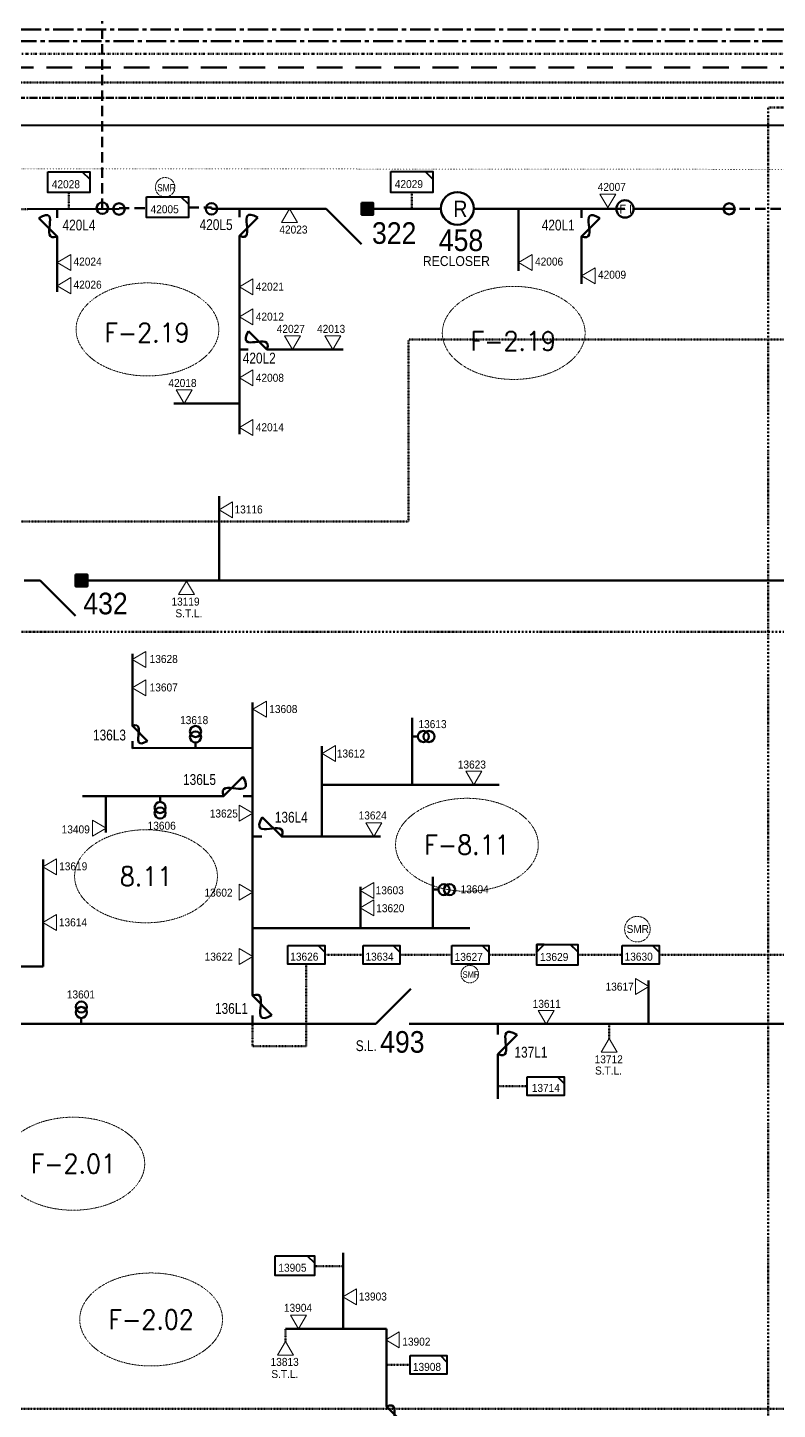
# Model space of a CAD drawing. Header units: metres. Extents: x 65984 to 144644, y -19036 to 23726.
# Drawn here: x 116632 to 116979, y 21754 to 22392 of the extents above; entities that cross this region are included whole.
import ezdxf
from ezdxf.enums import TextEntityAlignment as Align

# ---------------------------------------------------------------- set-up
doc = ezdxf.new("R2010")
doc.units = ezdxf.units.M
doc.header["$MEASUREMENT"] = 0
for name, pattern in [('( Center )', [2, 1.25, -0.25, 0.25, -0.25]), ('DGN Style 1', [0.6, 0, -0.6]), ('DGN Style 2', [0.023128, 0, -0.023128]), ('DGN Style 3', [0.013877, 0, -0.013877]), ('DGN Style 4', [1.6, 0.8, -0.4, 0, -0.4]), ('DGN Style 6', [1.9, 0.7, -0.4, 0, -0.4, 0, -0.4]), ('HIDDEN2', [2381.25, 1587.5, -793.75])]:
    doc.linetypes.add(name, pattern=pattern)
doc.layers.get('0').update_dxf_attribs({"color": 95, "lineweight": 40})
for name, color, linetype, lineweight in [('ABS', 7, 'Continuous', 40), ('ABS NUMBER', 112, 'Continuous', 30), ('d_fco', 5, 'Continuous', 40), ('d_fco text', 95, 'Continuous', 40), ('d_grid line', 7, 'DGN Style 1', 0), ('d_oh branch', 94, 'Continuous', 40), ('d_switch', 95, 'Continuous', 40), ('d_tf', 1, 'Continuous', 40), ('d_tf no', 6, 'Continuous', 40), ('d_tf_200', 1, 'Continuous', 40), ('d_ug cable', 95, 'Continuous', 40), ('d_ug main line', 95, 'Continuous', 40), ('d_ug tf', 1, 'Continuous', 40), ('d_unit sub', 7, 'Continuous', 40), ('EARTH FAULT INDICATOR', 95, 'Continuous', 40), ('FDR  1  16', 234, 'Continuous', 40), ('FDR  2  17', 98, 'Continuous', 40), ('fedr no', 95, 'Continuous', 40), ('O H MAIN FEEDER', 4, 'Continuous', 100), ('REGULATOR', 5, 'Continuous', 40)]:
    doc.layers.add(name, color=color, linetype=linetype, lineweight=lineweight)
doc.styles.add('Style-Andalus', font='andlso.ttf')
doc.styles.add('Style-Arial', font='arial.ttf')
doc.styles.add('Style-ENGINEERING', font='ENGINEERING.shx')
doc.styles.add('Style-msdefault', font='msdefault.shx')
doc.styles.add('Style-STANDARD', font='STANDARD.shx')

# ---------------------------------------------------------------- blocks, each defined once
blk = doc.blocks.new('TF_8')
at = {"color": 0, "linetype": 'ByBlock', "lineweight": -2}
blk.add_line((6.3, 4.95), (9.9, 1.35), dxfattribs=at)
blk.add_3dface([(-10.1, 4.95), (9.9, 4.95), (9.9, -5.05), (-10.1, -5.05)], dxfattribs=at)
blk = doc.blocks.new('FUSE01')
at = {"color": 0, "linetype": 'ByBlock', "lineweight": -2}
blk.add_line((0, -17.15), (0, -22.55), dxfattribs=at)
at = {"color": 0, "linetype": 'ByBlock', "lineweight": -2, "flags": 128}
blk.add_lwpolyline([(0, 0.05), (0, -5.75), (-11.2, -16.95)], dxfattribs=at)
at = {"color": 0, "linetype": 'ByBlock', "lineweight": -2}
blk.add_open_spline([(-11.2, -16.95), (3.4, -25.35), (-11.6, -1.35), (0, -5.75)], degree=3, dxfattribs=at)
blk = doc.blocks.new('TFU_60')
at = {"layer": 'd_tf_200', "color": 251, "linetype": 'Continuous', "lineweight": 53}
blk.add_line((0, 10), (0, 0), dxfattribs=at)
at = {"layer": 'd_tf_200', "color": 251, "linetype": 'Continuous', "lineweight": 53, "extrusion": (0, 0, -1)}
for centre in [(0, 30), (0, 20)]:
    blk.add_circle(centre, 10, dxfattribs=at)
blk = doc.blocks.new('TFU_61')
at = {"layer": 'FDR  2  17', "color": 251, "linetype": 'Continuous', "lineweight": 0}
blk.add_line((0, 10), (0, 0), dxfattribs=at)
for centre in [(0, 30), (0, 20)]:
    blk.add_circle(centre, 10, dxfattribs=at)
blk = doc.blocks.new('*U800')
at = {"layer": 'ABS', "color": 7, "linetype": 'Continuous', "lineweight": 211, "ltscale": 0.241656}
for p, q in [((-7.74, -8.13), (8.55, 8.16)), ((-7.74, -8.13), (-15.15, -8.13)), ((15.11, -8.13), (7.7, -8.13))]:
    blk.add_line(p, q, dxfattribs=at)
blk = doc.blocks.new('ABS2_1_1')
at = {"color": 0, "linetype": 'ByBlock', "lineweight": -2, "ltscale": 500}
for q in [(-29900, 43500), (0, 0)]:
    blk.add_line((0, 13600), q, dxfattribs=at)
at = {"color": 0, "linetype": 'ByBlock', "lineweight": -2, "ltscale": 500, "flags": 128}
for points in [[(5000, 43600), (-5000, 43600), (-5000, 53600), (5000, 53600)], [(3791, 49653), (3791, 49653), (3791, 49653)]]:
    blk.add_lwpolyline(points, close=True, dxfattribs=at)
at = {"color": 0, "linetype": 'ByBlock', "lineweight": -2, "ltscale": 500}
for points in [[(5000, 43600), (-5000, 43600), (5000, 53600), (-5000, 53600)], [(3791, 49653), (3791, 49653), (3791, 49653)]]:
    blk.add_solid(points, dxfattribs=at)
blk = doc.blocks.new('*U809')
at = {"layer": 'REGULATOR', "color": 7, "linetype": 'Continuous', "lineweight": 211}
blk.add_circle((-0.01, 0.1), 7.56, dxfattribs=at)
at = {"layer": 'ABS NUMBER', "color": 7, "lineweight": 211, "style": 'Style-ENGINEERING', "width": 0.9}
blk.add_text('R', height=7.56, dxfattribs=at).set_placement((-1.91, 3.67), align=Align.TOP_LEFT)
blk = doc.blocks.new('*U906')
at = {"layer": 'EARTH FAULT INDICATOR', "color": 2, "linetype": 'Continuous', "lineweight": 100}
blk.add_circle((0.02, 0.13), 4, dxfattribs=at)
at = {"layer": 'EARTH FAULT INDICATOR', "color": 2, "lineweight": 140, "style": 'Style-Andalus', "width": 0.9}
blk.add_text('F I', height=4.234, dxfattribs=at).set_placement((-2.61, 2.11), align=Align.TOP_LEFT)
blk = doc.blocks.new('TRA1_262')
at = {"layer": 'd_tf', "color": 5, "linetype": 'Continuous', "lineweight": 0, "ltscale": 0.000308355, "extrusion": (0, 0, -1), "flags": 128}
blk.add_lwpolyline([(-10, -17), (0, 0), (10, -17)], close=True, dxfattribs=at)
blk = doc.blocks.new('TRA1_261')
at = {"layer": 'd_tf', "color": 5, "linetype": 'Continuous', "lineweight": 0, "ltscale": 0.000308355, "xscale": 1.000046566207833, "yscale": 1.000046566207833, "zscale": 1.000046566207833, "rotation": 180}
blk.add_blockref('TRA1_262', (0, 0), dxfattribs=at)
blk = doc.blocks.new('*U1874')
at = {"layer": 'd_unit sub', "color": 251, "linetype": 'Continuous', "lineweight": 40, "flags": 128}
blk.add_lwpolyline([(20, 10), (20, 2.8), (12.8, 10)], close=True, dxfattribs=at)
at = {"layer": 'd_unit sub', "color": 251, "linetype": 'Continuous', "lineweight": 40, "xscale": 2, "yscale": 2, "rotation": 359.9999999999999}
blk.add_blockref('TF_8', (0.2, 0.1), dxfattribs=at)
blk = doc.blocks.new('*U1875')
at = {"layer": 'd_unit sub', "color": 2, "linetype": 'Continuous', "lineweight": 40, "flags": 128}
blk.add_lwpolyline([(20, 10), (20, 2.8), (12.8, 10)], close=True, dxfattribs=at)
at = {"layer": 'd_unit sub', "color": 2, "linetype": 'Continuous', "lineweight": 40, "xscale": 2, "yscale": 2, "rotation": 359.9999999999999}
blk.add_blockref('TF_8', (0.2, 0.1), dxfattribs=at)
blk = doc.blocks.new('TRA1_368')
at = {"layer": 'd_tf', "color": 1, "linetype": 'Continuous', "lineweight": 0, "ltscale": 0.000215867, "flags": 128}
blk.add_lwpolyline([(10, -17), (0, 0), (-10, -17)], close=True, dxfattribs=at)
blk = doc.blocks.new('TRA1_367')
at = {"layer": 'd_tf', "color": 1, "linetype": 'Continuous', "lineweight": 0, "ltscale": 0.000215867, "xscale": 1.000046566207833, "yscale": 1.000046566207833, "zscale": 1.000046566207833, "rotation": 180}
blk.add_blockref('TRA1_368', (0, 0), dxfattribs=at)
blk = doc.blocks.new('TRA1_376')
at = {"layer": 'd_tf', "color": 251, "linetype": 'Continuous', "lineweight": 0, "ltscale": 0.000215867, "flags": 128}
blk.add_lwpolyline([(10.1, -17), (0.1, 0), (-9.9, -17)], close=True, dxfattribs=at)
blk = doc.blocks.new('TRA1_375')
at = {"layer": 'd_tf', "color": 251, "linetype": 'Continuous', "lineweight": 0, "ltscale": 0.000215867, "xscale": 1.000046566207833, "yscale": 1.000046566207833, "zscale": 1.000046566207833, "rotation": 180}
blk.add_blockref('TRA1_376', (0, 0), dxfattribs=at)
blk = doc.blocks.new('TRA1_378')
at = {"layer": 'd_tf', "color": 251, "linetype": 'Continuous', "lineweight": 0, "ltscale": 0.000215867, "extrusion": (0, 0, -1), "flags": 128}
blk.add_lwpolyline([(-10.1, -17), (-0.1, 0), (9.9, -17)], close=True, dxfattribs=at)
blk = doc.blocks.new('TRA1_377')
at = {"layer": 'd_tf', "color": 251, "linetype": 'Continuous', "lineweight": 0, "ltscale": 0.000215867, "xscale": 1.000046566207833, "yscale": 1.000046566207833, "zscale": 1.000046566207833, "rotation": 180}
blk.add_blockref('TRA1_378', (0, 0), dxfattribs=at)
blk = doc.blocks.new('TRA1_423')
at = {"layer": 'd_tf', "color": 80, "linetype": 'Continuous', "lineweight": 0, "ltscale": 0.000215867, "flags": 128}
blk.add_lwpolyline([(10.1, -17), (0.1, 0), (-9.9, -17)], close=True, dxfattribs=at)
blk = doc.blocks.new('TRA1_422')
at = {"layer": 'd_tf', "color": 80, "linetype": 'Continuous', "lineweight": 0, "ltscale": 0.000215867, "xscale": 1.000046566207833, "yscale": 1.000046566207833, "zscale": 1.000046566207833, "rotation": 180}
blk.add_blockref('TRA1_423', (0, 0), dxfattribs=at)
blk = doc.blocks.new('TRA1_9')
at = {"layer": 'd_tf', "color": 80, "linetype": 'Continuous', "lineweight": 0, "ltscale": 0.000215867, "flags": 128}
blk.add_lwpolyline([(10.1, -17), (0.1, 0), (-9.9, -17)], close=True, dxfattribs=at)
blk = doc.blocks.new('TRA1_8')
at = {"layer": 'd_tf', "color": 80, "linetype": 'Continuous', "lineweight": 0, "ltscale": 0.000215867, "xscale": 1.000046566207833, "yscale": 1.000046566207833, "zscale": 1.000046566207833, "rotation": 180}
blk.add_blockref('TRA1_9', (0, 0), dxfattribs=at)
blk = doc.blocks.new('*U2208')
at = {"layer": 'd_unit sub', "color": 5, "linetype": 'Continuous', "lineweight": 40, "flags": 128}
blk.add_lwpolyline([(20, 10), (20, 2.8), (12.8, 10)], close=True, dxfattribs=at)
at = {"layer": 'd_unit sub', "color": 5, "linetype": 'Continuous', "lineweight": 40, "xscale": 2, "yscale": 2, "rotation": 359.9999999999999}
blk.add_blockref('TF_8', (0.2, 0.1), dxfattribs=at)
blk = doc.blocks.new('*U2318')
at = {"layer": 'd_unit sub', "color": 251, "linetype": 'Continuous', "lineweight": 40, "flags": 128}
for points in [[(-9.48, 1.38), (-6.07, 4.73), (-9.48, 4.73)], [(9.49, 1.32), (6.02, 4.73), (9.5, 4.73)]]:
    blk.add_lwpolyline(points, close=True, dxfattribs=at)
at = {"layer": 'd_unit sub', "color": 251, "linetype": 'Continuous', "lineweight": 40, "xscale": 0.94866334575076, "yscale": 0.94866334575076, "zscale": 0.4267622666565712, "rotation": 359.9999999999999}
blk.add_blockref('TF_8', (0.1, 0.04), dxfattribs=at)
blk = doc.blocks.new('TRA1_1021')
at = {"layer": 'd_tf', "color": 220, "linetype": 'Continuous', "lineweight": 0, "ltscale": 0.000215867, "flags": 128}
blk.add_lwpolyline([(10.1, -17), (0.1, 0), (-9.9, -17)], close=True, dxfattribs=at)
blk = doc.blocks.new('TRA1_1020')
at = {"layer": 'd_tf', "color": 220, "linetype": 'Continuous', "lineweight": 0, "ltscale": 0.000215867, "xscale": 1.000046566207833, "yscale": 1.000046566207833, "zscale": 1.000046566207833, "rotation": 180}
blk.add_blockref('TRA1_1021', (0, 0), dxfattribs=at)
blk = doc.blocks.new('TRA1_1015')
at = {"layer": 'd_tf', "color": 220, "linetype": 'Continuous', "lineweight": 0, "ltscale": 0.000215867, "extrusion": (0, 0, -1), "flags": 128}
blk.add_lwpolyline([(-10, -17), (0, 0), (10, -17)], close=True, dxfattribs=at)
blk = doc.blocks.new('TRA1_1014')
at = {"layer": 'd_tf', "color": 220, "linetype": 'Continuous', "lineweight": 0, "ltscale": 0.000215867, "xscale": 1.000046566207833, "yscale": 1.000046566207833, "zscale": 1.000046566207833, "rotation": 180}
blk.add_blockref('TRA1_1015', (0, 0), dxfattribs=at)

msp = doc.modelspace()

# ---------------------------------------------------------------- linework, layer by layer
at = {"layer": 'd_grid line', "color": 7, "linetype": 'DGN Style 1', "lineweight": 0}
msp.add_line((115806.33, 22327.98), (121692.49, 22322.37), dxfattribs=at)
at = {"layer": 'd_oh branch', "color": 80, "linetype": 'Continuous', "lineweight": 100}
for p, q in [((116859.3, 22279.99), (116859.3, 22308.62)), ((116645.84, 22270.32), (116645.84, 22293.48)), ((116730.16, 22204.44), (116730.16, 22294.77)), ((116888.41, 22273.92), (116888.41, 22291.49)), ((116778.17, 22243.66), (116742.89, 22243.66)), ((116730.16, 22218.64), (116699.79, 22218.64))]:
    msp.add_line(p, q, dxfattribs=at)
at = {"layer": 'd_oh branch', "color": 220, "linetype": 'Continuous', "lineweight": 100}
msp.add_line((116720.74, 22175.81), (116720.74, 22136.84), dxfattribs=at)
at = {"layer": 'd_oh branch', "color": 251, "linetype": 'Continuous', "lineweight": 100}
for p, q in [((116680.66, 22071.35), (116680.66, 22102.87)), ((116736.28, 22080.49), (116736.28, 21948.29)), ((116810.15, 22042.42), (116810.15, 22073.38)), ((116736.28, 22059.45), (116680.66, 22059.3)), ((116768.36, 22018.54), (116768.36, 22060.25)), ((116850.32, 22042.43), (116768.36, 22042.43)), ((116719.94, 22037.13), (116657.57, 22037.13)), ((116668.39, 22036.88), (116668.39, 22020.4)), ((116750.57, 22018.46), (116795.41, 22018.46)), ((116639.42, 21958.41), (116639.42, 22007.84)), ((116819.67, 21999.85), (116819.67, 21976.11)), ((116786.2, 21995.25), (116786.2, 21976.11)), ((116736.28, 21976.11), (116836.7, 21976.11)), ((116639.42, 21958.41), (116611.55, 21958.41))]:
    msp.add_line(p, q, dxfattribs=at)
at = {"layer": 'd_oh branch', "color": 1, "linetype": 'Continuous', "lineweight": 100}
for p, q in [((116919.45, 21932.03), (116919.45, 21951.95)), ((116849.72, 21914.89), (116849.72, 21897.18))]:
    msp.add_line(p, q, dxfattribs=at)
at = {"layer": 'd_oh branch', "color": 5, "linetype": 'Continuous', "lineweight": 100}
for p, q in [((116778.2, 21790.93), (116778.2, 21825.98)), ((116751.54, 21790.93), (116798.14, 21790.93)), ((116798.14, 21759.71), (116798.14, 21790.93))]:
    msp.add_line(p, q, dxfattribs=at)
at = {"layer": 'd_ug cable', "color": 80, "linetype": 'DGN Style 3', "lineweight": 100}
for p, q in [((116651.34, 22316.13), (116651.34, 22308.62)), ((116809.98, 22316.21), (116809.98, 22308.69)), ((116632.37, 22308.49), (116622.08, 22308.62))]:
    msp.add_line(p, q, dxfattribs=at)
at = {"layer": 'd_ug cable', "color": 251, "linetype": 'DGN Style 3', "lineweight": 100}
for p, q in [((116769.63, 21963.74), (116787.35, 21963.74)), ((116804.42, 21963.78), (116828.42, 21963.78)), ((116886.68, 21963.78), (116907.21, 21963.78))]:
    msp.add_line(p, q, dxfattribs=at)
at = {"layer": 'd_ug cable', "color": 1, "linetype": 'DGN Style 3', "lineweight": 100}
for p, q in [((116901.13, 21924.93), (116901.13, 21931.52)), ((116849.75, 21903.16), (116863.29, 21903.07))]:
    msp.add_line(p, q, dxfattribs=at)
at = {"layer": 'd_ug cable', "color": 5, "linetype": 'DGN Style 3', "lineweight": 100}
for p, q in [((116778.2, 21819.87), (116764.83, 21819.87)), ((116751.54, 21790.93), (116751.54, 21785.07))]:
    msp.add_line(p, q, dxfattribs=at)
at = {"layer": 'd_ug cable', "color": 231, "linetype": 'HIDDEN2', "lineweight": 158, "ltscale": 0.003}
msp.add_lwpolyline([(116666.69, 22308.62), (116666.69, 22481.19), (116646.36, 22481.19)], dxfattribs=at)
at = {"layer": 'd_ug cable', "color": 206, "linetype": 'DGN Style 3', "lineweight": 100, "flags": 128}
msp.add_lwpolyline([(116176.39, 20628.22), (116176.39, 20750.68), (116176.22, 20750.68), (116176.22, 20751.88), (115709.1, 20751.88), (115709.1, 20898.3), (115443.65, 20898.3), (115443.65, 22367.11), (125153.08, 22367.11), (125153.08, 21679.5), (125516.2, 21679.5), (125516.2, 21661.2)], dxfattribs=at)
at = {"layer": 'd_ug cable', "color": 80, "linetype": 'HIDDEN2', "lineweight": 158, "ltscale": 0.003}
for points in [[(116674.49, 22308.62), (116674.49, 22308.94), (116687.27, 22308.94)], [(116706.63, 22309.23), (116717.25, 22309.23), (116717.25, 22308.62)], [(117009.15, 22308.62), (116956.61, 22308.62)]]:
    msp.add_lwpolyline(points, dxfattribs=at)
at = {"layer": 'd_ug cable', "color": 251, "linetype": 'DGN Style 2', "lineweight": 100, "flags": 128}
for points in [[(116924.28, 21963.78), (117016.52, 21963.78), (117016.52, 22254.41), (117262.43, 22254.41), (117262.43, 22150.84)], [(116241.23, 22176.13), (116241.24, 22163.81), (116808.44, 22164.17), (116808.44, 22248.19), (117195.69, 22248.19), (117195.59, 22150.62)], [(116523.57, 21776.83), (116523.57, 21753.91), (117031.53, 21753.91), (117031.53, 21807.29), (117216.78, 21807.29), (117216.78, 22106.87)]]:
    msp.add_lwpolyline(points, dxfattribs=at)
at = {"layer": 'd_ug cable', "color": 30, "linetype": 'DGN Style 4', "lineweight": 100, "flags": 128}
msp.add_lwpolyline([(116079.49, 22030.19), (116079.49, 22022.87), (116627.23, 22022.87), (116627.23, 22113.15), (117025.28, 22113.15), (117025.28, 22244.73), (117231.91, 22244.73), (117231.91, 22150.62)], dxfattribs=at)
at = {"layer": 'd_ug cable', "color": 251, "linetype": 'DGN Style 3', "lineweight": 100, "flags": 128}
for points in [[(116736.28, 21931.48), (116736.28, 21921.56), (116761.1, 21921.56), (116761.1, 21959.51)], [(116845.49, 21963.78), (116867.71, 21963.78)]]:
    msp.add_lwpolyline(points, dxfattribs=at)
at = {"layer": 'd_ug cable', "color": 5, "linetype": 'DGN Style 3', "lineweight": 100, "flags": 128}
msp.add_lwpolyline([(116809.04, 21774.24), (116798.14, 21774.24)], dxfattribs=at)
at = {"layer": 'd_ug cable', "color": 2, "linetype": 'DGN Style 3', "lineweight": 13}
for centre, radius in [((116695.81, 22318.61), 4.49), ((116914.24, 21975.65), 5.91), ((116836.72, 21954.88), 4.04)]:
    msp.add_circle(centre, radius, dxfattribs=at)
at = {"layer": 'd_ug main line', "color": 36, "linetype": 'HIDDEN2', "lineweight": 70, "ltscale": 0.0075}
msp.add_lwpolyline([(125386.09, 22374.01), (115436.35, 22374.01), (115436.35, 20892.06), (115702.37, 20892.06), (115702.37, 20746.44), (116184.6, 20746.44), (116184.6, 20578.3), (116242, 20578.3), (116242, 20553.61)], dxfattribs=at)
at = {"layer": 'd_ug main line', "color": 174, "linetype": '( Center )', "lineweight": 140, "ltscale": 2.94, "flags": 128}
msp.add_lwpolyline([(125145.17, 22359.87), (115450.76, 22359.87), (115450.76, 20910.03), (116755.35, 20910.03), (116755.35, 20829.41)], dxfattribs=at)
at = {"layer": 'd_ug tf', "color": 134, "linetype": 'DGN Style 4', "lineweight": 140, "flags": 128}
msp.add_lwpolyline([(116559.62, 20376.8), (116559.62, 20301.65), (116974.8, 20301.65), (116974.8, 22355.48), (125242.66, 22355.48), (125242.66, 22015.01), (125262.38, 22015.01)], dxfattribs=at)
at = {"layer": 'FDR  1  16', "color": 30, "linetype": '( Center )', "lineweight": 106, "ltscale": 7.500037, "flags": 128}
msp.add_lwpolyline([(114989.91, 20379.15), (114989.91, 20383.49), (114490.69, 20383.49), (114490.69, 22391.54), (122508.29, 22391.54), (122508.29, 22028.88)], dxfattribs=at)
at = {"layer": 'FDR  1  16', "color": 1, "linetype": '( Center )', "lineweight": 70, "ltscale": 7.500037, "flags": 128}
msp.add_lwpolyline([(115013.01, 20327.78), (115013.01, 20397.59), (114501.68, 20397.59), (114501.68, 22386.17), (125172.75, 22386.17), (125172.75, 21502.07), (125488.92, 21502.07)], dxfattribs=at)
at = {"layer": 'FDR  1  16', "color": 30, "linetype": 'DGN Style 6', "lineweight": 70, "flags": 128}
msp.add_lwpolyline([(125349.75, 21236.28), (125349.75, 21221.49), (125166.12, 21221.49), (125166.12, 22380.22), (114512.89, 22380.22), (114512.89, 20408.44), (115057.63, 20408.44), (115057.63, 20185.04)], dxfattribs=at)
at = {"layer": 'fedr no', "color": 82, "linetype": 'DGN Style 3', "lineweight": 13, "true_color": 0x1dc70e}
for centre in [(116687.64, 22252.89), (116857.04, 22251.28), (116835.4, 22014.65), (116686.97, 22000.1), (116653.35, 21867.24), (116689.34, 21795.23)]:
    msp.add_ellipse(centre, major_axis=(33.02, 0), ratio=0.651175, dxfattribs=at)
at = {"layer": 'O H MAIN FEEDER', "color": 80, "lineweight": 211, "ltscale": 30}
for p, q in [((116674.49, 22308.62), (116632.37, 22308.49)), ((116764.39, 22308.62), (116717.25, 22308.62)), ((116823.41, 22308.62), (116789.85, 22308.62)), ((116908.5, 22308.62), (116838.58, 22308.62)), ((116912.5, 22308.62), (116956.61, 22308.62))]:
    msp.add_line(p, q, dxfattribs=at)
at = {"layer": 'O H MAIN FEEDER', "color": 220, "lineweight": 211, "ltscale": 30}
msp.add_line((117004.66, 22136.84), (116659.37, 22136.84), dxfattribs=at)
at = {"layer": 'O H MAIN FEEDER', "color": 251, "lineweight": 211, "ltscale": 30}
msp.add_line((116525.13, 21931.84), (116786.93, 21931.84), dxfattribs=at)
at = {"layer": 'O H MAIN FEEDER', "color": 1, "lineweight": 211, "ltscale": 30}
msp.add_line((116813.95, 21931.84), (117275.47, 21931.84), dxfattribs=at)
at = {"layer": 'O H MAIN FEEDER', "color": 80, "lineweight": 211, "ltscale": 30, "flags": 128}
msp.add_lwpolyline([(117305.58, 22308.62), (117331.17, 22308.62), (117331.17, 22347.22), (113698.36, 22347.3)], dxfattribs=at)
at = {"layer": 'O H MAIN FEEDER', "color": 231, "lineweight": 211, "ltscale": 0.488306}
msp.add_circle((116666.77, 22308.95), 2.66, dxfattribs=at)
at = {"layer": 'O H MAIN FEEDER', "color": 80, "lineweight": 211, "ltscale": 0.488306}
for centre in [(116674.49, 22308.57), (116717.29, 22308.62)]:
    msp.add_circle(centre, 2.66, dxfattribs=at)
at = {"layer": 'O H MAIN FEEDER', "color": 80, "lineweight": 211, "ltscale": 0.349304}
msp.add_circle((116956.7, 22308.62), 2.57, dxfattribs=at)

# ---------------------------------------------------------------- block references
at = {"layer": 'ABS', "color": 7, "linetype": 'Continuous', "lineweight": 211, "ltscale": 0.812883, "xscale": 0.0005446322480400587, "yscale": -0.0005446322480400591, "zscale": 0.000360672857092237, "rotation": 90.00000000000031}
for p in [(116762.92, 22308.62), (116630.69, 22136.84)]:
    msp.add_blockref('ABS2_1_1', p, dxfattribs=at)
at = {"layer": 'ABS', "color": 7, "linetype": 'Continuous', "lineweight": 211, "ltscale": 0.241656}
msp.add_blockref('*U800', (116800.95, 21939.97), dxfattribs=at)
at = {"layer": 'd_fco', "color": 80, "linetype": 'Continuous', "lineweight": 100, "zscale": 0.1205302691593963}
for p, xscale, yscale, rotation in [((116645.84, 22291.53), 0.7575801333709901, -0.7575801333709908, 8.857907304160905e-05), ((116730.16, 22291.73), 0.7575801333709902, 0.7575801333709902, 179.999911420927), ((116888.41, 22291.53), 0.7575801333709902, 0.7575801333709902, 179.999911420927), ((116747.25, 22243.66), 0.7575801333709902, 0.7575801333709902, 269.9999114209269)]:
    msp.add_blockref('FUSE01', p, dxfattribs=dict(at, xscale=xscale, yscale=yscale, rotation=rotation))
at = {"layer": 'd_fco', "color": 251, "linetype": 'Continuous', "lineweight": 100, "zscale": 0.1205302691593963}
for p, xscale, yscale, rotation in [((116680.66, 22073.15), 0.6210619846206472, -0.6210619846206472, 180.0000849144932), ((116718.24, 22037.13), 0.8, -0.8000000000000002, 270.0000849144932), ((116754.32, 22018.46), 0.8, 0.8, 269.9999150855069), ((116736.28, 21949.52), 0.8, -0.8000000000000002, 180.0000849144932), ((116736.28, 21949.52), 0.8, -0.8000000000000002, 180.0000849144932)]:
    msp.add_blockref('FUSE01', p, dxfattribs=dict(at, xscale=xscale, yscale=yscale, rotation=rotation))
at = {"layer": 'd_fco', "color": 1, "linetype": 'Continuous', "lineweight": 100, "xscale": 0.8, "yscale": 0.8, "zscale": 0.1205302691593963, "rotation": 179.9999150855068}
msp.add_blockref('FUSE01', (116849.72, 21913.21), dxfattribs=at)
at = {"layer": 'd_fco', "color": 5, "linetype": 'Continuous', "lineweight": 100, "xscale": 0.8, "yscale": -0.8000000000000002, "zscale": 0.1205302691593963, "rotation": 180.0000849144932}
msp.add_blockref('FUSE01', (116798.14, 21759.67), dxfattribs=at)
at = {"layer": 'd_tf', "color": 80, "linetype": 'Continuous', "lineweight": 0, "ltscale": 0.000215867, "extrusion": (0, 0, -1)}
for name, p, xscale, yscale, zscale, rotation in [('TRA1_422', (-116900.57, 22309.2), 0.3700000000000001, 0.3700000000000001, 0.3700000000000001, 359.9998570152295), ('TRA1_8', (-116730.16, 22272.59), 0.37, 0.37, 0.37, 90.0002461518961), ('TRA1_8', (-116730.16, 22258.75), 0.37, 0.37, 0.37, 90.0002461518961), ('TRA1_8', (-116754.76, 22243.66), 0.37, 0.37, 0.37, 0.0002461518960930988), ('TRA1_8', (-116773.4, 22243.66), 0.37, 0.37, 0.37, 0.0002461518960930988), ('TRA1_8', (-116730.16, 22230.48), 0.37, 0.37, 0.37, 90.0002461518961), ('TRA1_8', (-116704.66, 22218.64), 0.37, 0.37, 0.37, 0.0002461518960930988), ('TRA1_8', (-116730.16, 22207.6), 0.37, 0.37, 0.37, 90.0002461518961)]:
    msp.add_blockref(name, p, dxfattribs=dict(at, xscale=xscale, yscale=yscale, zscale=zscale, rotation=rotation))
at = {"layer": 'd_tf', "color": 80, "linetype": 'Continuous', "lineweight": 0, "ltscale": 0.000215867, "xscale": 0.3700000000000001, "yscale": 0.3700000000000001, "zscale": 0.3700000000000001}
for p, rotation in [((116753.34, 22308.61), 179.9998570152295), ((116645.87, 22283.76), 269.9999052184576), ((116859.32, 22283.76), 269.9999052184576), ((116888.43, 22277.69), 269.9999052184576), ((116645.87, 22273.08), 269.9999052184576)]:
    msp.add_blockref('TRA1_422', p, dxfattribs=dict(at, rotation=rotation))
at = {"layer": 'd_tf', "color": 220, "linetype": 'Continuous', "lineweight": 0, "ltscale": 0.000215867, "extrusion": (0, 0, -1), "xscale": 0.37, "yscale": 0.37, "zscale": 0.37, "rotation": 90.00012307436616}
msp.add_blockref('TRA1_1014', (-116720.74, 22169.49), dxfattribs=at)
at = {"layer": 'd_tf', "color": 220, "linetype": 'Continuous', "lineweight": 0, "ltscale": 0.000215867, "xscale": 0.3700000000000001, "yscale": 0.3700000000000001, "zscale": 0.3700000000000001, "rotation": 179.9998805858008}
msp.add_blockref('TRA1_1020', (116705.67, 22136.58), dxfattribs=at)
at = {"layer": 'd_tf', "color": 251, "linetype": 'Continuous', "lineweight": 0, "ltscale": 0.000215867}
for name, p, xscale, yscale, zscale, rotation in [('TRA1_375', (116680.55, 22100.3), 0.37, 0.37, 0.37, 270), ('TRA1_375', (116680.55, 22087.15), 0.37, 0.37, 0.37, 270), ('TRA1_375', (116736.44, 22077.35), 0.37, 0.37, 0.37, 270), ('TRA1_377', (116768.39, 22056.84), 0.3700000000000001, 0.3700000000000001, 0.3700000000000001, 269.9999052184576), ('TRA1_375', (116639.29, 22004.49), 0.37, 0.37, 0.37, 270), ('TRA1_375', (116639.3, 21978.76), 0.37, 0.37, 0.37, 270)]:
    msp.add_blockref(name, p, dxfattribs=dict(at, xscale=xscale, yscale=yscale, zscale=zscale, rotation=rotation))
at = {"layer": 'd_tf', "color": 251, "linetype": 'Continuous', "lineweight": 0, "ltscale": 0.000215867, "xscale": 0.37, "yscale": 0.37, "zscale": 0.37}
for p in [(116838.6, 22042.41), (116792.45, 22018.45)]:
    msp.add_blockref('TRA1_375', p, dxfattribs=at)
at = {"layer": 'd_tf', "color": 251, "linetype": 'Continuous', "lineweight": 0, "ltscale": 0.000215867, "extrusion": (0, 0, -1)}
for name, p, xscale, yscale, zscale, rotation in [('TRA1_375', (-116736.4, 22029.29), 0.3699999999999999, 0.3699999999999999, 0.3699999999999999, 270.0001872791698), ('TRA1_377', (-116668.5, 22022.29), 0.3700000000000001, 0.3700000000000001, 0.3700000000000001, 270.0001975120071), ('TRA1_375', (-116736.4, 21992.79), 0.3699999999999999, 0.3699999999999999, 0.3699999999999999, 270.0001872791536), ('TRA1_375', (-116786.08, 21993.61), 0.37, 0.37, 0.37, 90), ('TRA1_375', (-116786.08, 21985.48), 0.37, 0.37, 0.37, 90), ('TRA1_375', (-116736.4, 21962.95), 0.3699999999999999, 0.3699999999999999, 0.3699999999999999, 270.0001872784627)]:
    msp.add_blockref(name, p, dxfattribs=dict(at, xscale=xscale, yscale=yscale, zscale=zscale, rotation=rotation))
at = {"layer": 'd_tf', "color": 1, "linetype": 'Continuous', "lineweight": 0, "ltscale": 0.000215867, "extrusion": (0, 0, -1), "xscale": 0.37, "yscale": 0.37, "zscale": 0.37}
for p, rotation in [((-116919.61, 21949.22), 270), ((-116901.14, 21925.09), 180)]:
    msp.add_blockref('TRA1_367', p, dxfattribs=dict(at, rotation=rotation))
at = {"layer": 'd_tf', "color": 1, "linetype": 'Continuous', "lineweight": 0, "ltscale": 0.000215867, "xscale": 0.37, "yscale": 0.37, "zscale": 0.37}
msp.add_blockref('TRA1_367', (116872.02, 21931.76), dxfattribs=at)
at = {"layer": 'd_tf', "color": 5, "linetype": 'Continuous', "lineweight": 0, "ltscale": 0.000308355, "extrusion": (0, 0, -1), "xscale": 0.37, "yscale": 0.37, "zscale": 0.37}
for p, rotation in [((-116777.98, 21805.71), 89.99999999999993), ((-116757.53, 21790.94), 359.9999999999999), ((-116797.82, 21785.77), 89.99999999999993), ((-116751.53, 21785.06), 179.9999999999999)]:
    msp.add_blockref('TRA1_261', p, dxfattribs=dict(at, rotation=rotation))
at = {"layer": 'd_tf_200', "color": 251, "linetype": 'Continuous', "lineweight": 53, "xscale": 0.2560573599939427, "yscale": 0.2560573599939427, "zscale": 0.2560573599939427}
for p, rotation in [((116709.87, 22059.36), 359.9999999999999), ((116693.5, 22037.01), 179.9999999999999), ((116819.67, 21993.95), 270.0001926674935), ((116657.03, 21932.03), 359.9999999999999)]:
    msp.add_blockref('TFU_60', p, dxfattribs=dict(at, rotation=rotation))
at = {"layer": 'd_tf_200', "color": 251, "linetype": 'Continuous', "lineweight": 53, "extrusion": (0, 0, -1), "xscale": 0.2560573599939427, "yscale": 0.2560573599939427, "zscale": 0.2560573599939427, "rotation": 90.00018717425728}
msp.add_blockref('TFU_60', (-116810.15, 22064.72), dxfattribs=at)
at = {"layer": 'd_unit sub', "color": 80, "linetype": 'Continuous', "lineweight": 40, "xscale": 0.9679443825942217, "yscale": 0.9679443825942217, "zscale": 0.4267622666565712, "rotation": 359.9999999999999}
for p in [(116651.36, 22321.02), (116810.01, 22321.09)]:
    msp.add_blockref('TF_8', p, dxfattribs=at)
at = {"layer": 'd_unit sub', "color": 2, "linetype": 'Continuous', "lineweight": 40, "xscale": 0.9679443825942217, "yscale": 0.9679443825942217, "zscale": 0.4267622666565712, "rotation": 359.9999999999999}
msp.add_blockref('TF_8', (116697.05, 22309.45), dxfattribs=at)
at = {"layer": 'd_unit sub', "color": 251, "linetype": 'Continuous', "lineweight": 40, "xscale": 0.4267622666565712, "yscale": 0.4267622666565712, "zscale": 0.4267622666565712}
for p in [(116761.1, 21963.79), (116795.88, 21963.79)]:
    msp.add_blockref('*U1874', p, dxfattribs=at)
at = {"layer": 'd_unit sub', "color": 2, "linetype": 'Continuous', "lineweight": 40, "xscale": 0.4267622666565712, "yscale": 0.4267622666565712, "zscale": 0.4267622666565712}
for p in [(116836.96, 21963.79), (116915.74, 21963.79)]:
    msp.add_blockref('*U1875', p, dxfattribs=at)
at = {"layer": 'd_unit sub', "color": 251, "linetype": 'Continuous', "lineweight": 40}
msp.add_blockref('*U2318', (116877.19, 21963.79), dxfattribs=at)
at = {"layer": 'd_unit sub', "color": 1, "linetype": 'Continuous', "lineweight": 40, "xscale": 0.8535245333131425, "yscale": 0.8535245333131425, "zscale": 0.4267622666565712, "rotation": 359.9999999999999}
msp.add_blockref('TF_8', (116871.91, 21903.11), dxfattribs=at)
at = {"layer": 'd_unit sub', "color": 5, "linetype": 'Continuous', "lineweight": 40, "xscale": 0.9087127292933508, "yscale": 0.9087127292933508, "zscale": 0.4267622666565712, "rotation": 359.9999999999999}
msp.add_blockref('TF_8', (116755.84, 21820.14), dxfattribs=at)
at = {"layer": 'd_unit sub', "color": 5, "linetype": 'Continuous', "lineweight": 40, "xscale": 0.4267622666565712, "yscale": 0.4267622666565712, "zscale": 0.4267622666565712}
msp.add_blockref('*U2208', (116817.64, 21774.26), dxfattribs=at)
at = {"layer": 'EARTH FAULT INDICATOR', "color": 2, "linetype": 'Continuous', "lineweight": 100}
msp.add_blockref('*U906', (116908.48, 22308.48), dxfattribs=at)
at = {"layer": 'FDR  2  17', "color": 251, "linetype": 'Continuous', "lineweight": 0, "xscale": 0.2560573599939427, "yscale": 0.2560573599939427, "zscale": 0.2560573599939427, "rotation": 359.9999999999999}
msp.add_blockref('TFU_61', (116657.03, 21932.03), dxfattribs=at)
at = {"layer": 'REGULATOR', "color": 7, "linetype": 'Continuous', "lineweight": 211}
msp.add_blockref('*U809', (116830.98, 22308.73), dxfattribs=at)

# ---------------------------------------------------------------- texts
at = {"layer": 'ABS NUMBER', "color": 7, "lineweight": 140, "style": 'Style-Arial', "width": 0.88}
for s, p in [('322', (116791.5, 22302.44)), ('458', (116822.41, 22299.1)), ('432', (116657.99, 22131.19)), ('493', (116795.29, 21928.53))]:
    msp.add_text(s, height=10, dxfattribs=at).set_placement(p, align=Align.TOP_LEFT)
at = {"layer": 'd_fco text', "color": 80, "linetype": 'Continuous', "lineweight": 80, "style": 'Style-msdefault', "width": 0.82}
for s, p in [('420L4', (116648.36, 22298.64)), ('420L5', (116711.77, 22298.83)), ('420L1', (116870.01, 22298.63)), ('420L2', (116731.73, 22237.14))]:
    msp.add_text(s, height=5, rotation=359.9662, dxfattribs=at).set_placement(p)
at = {"layer": 'd_fco text', "color": 80, "linetype": 'Continuous', "lineweight": 70, "style": 'Style-msdefault', "width": 0.916667}
msp.add_text('RECLOSER', height=4.598, dxfattribs=at).set_placement((116815.03, 22286.79), align=Align.TOP_LEFT)
at = {"layer": 'd_fco text', "color": 251, "linetype": 'Continuous', "lineweight": 80, "style": 'Style-msdefault', "width": 0.82}
for s, p in [('136L3', (116662.46, 22067.89)), ('136L5', (116704.1, 22047.32)), ('136L4', (116746.55, 22029.9)), ('136L1', (116718.88, 21941.5)), ('136L1', (116718.88, 21941.5))]:
    msp.add_text(s, height=5, rotation=0.03376, dxfattribs=at).set_placement(p, align=Align.TOP_LEFT)
at = {"layer": 'd_fco text', "color": 191, "linetype": 'Continuous', "lineweight": 80, "style": 'Style-msdefault', "width": 0.82}
msp.add_text('S.L.', height=5, rotation=359.96624, dxfattribs=at).set_placement((116783.98, 21919.29))
at = {"layer": 'd_fco text', "color": 1, "linetype": 'Continuous', "lineweight": 80, "style": 'Style-msdefault', "width": 0.82}
msp.add_text('137L1', height=5, rotation=359.96624, dxfattribs=at).set_placement((116857.39, 21916.28))
at = {"layer": 'd_switch', "color": 1, "linetype": 'Continuous', "lineweight": 30, "style": 'Style-ENGINEERING', "width": 0.857143}
for height, p in [(3.37, (116692.12, 22320.09)), (3.033, (116833.4, 21956.21))]:
    msp.add_text('SMR', height=height, rotation=0.00263, dxfattribs=at).set_placement(p, align=Align.TOP_LEFT)
at = {"layer": 'd_tf no', "color": 80, "linetype": 'Continuous', "lineweight": 40, "style": 'Style-msdefault', "width": 0.945946}
for s, p in [('42028', (116643.41, 22321.87)), ('42029', (116802.05, 22321.94)), ('42024', (116653.45, 22286.1)), ('42006', (116866.9, 22286.1)), ('42009', (116896.01, 22280.03)), ('42026', (116653.45, 22275.43))]:
    msp.add_text(s, height=3.7, dxfattribs=at).set_placement(p, align=Align.TOP_LEFT)
msp.add_text('42007', height=3.7, dxfattribs=at).set_placement((116908.9, 22320.61), align=Align.TOP_RIGHT)
at = {"layer": 'd_tf no', "color": 2, "linetype": 'Continuous', "lineweight": 40, "style": 'Style-msdefault', "width": 0.945946}
for s, p in [('42005', (116689.09, 22310.29)), ('13627', (116829.73, 21964.69)), ('13630', (116908.33, 21964.79))]:
    msp.add_text(s, height=3.7, dxfattribs=at).set_placement(p, align=Align.TOP_LEFT)
at = {"layer": 'd_tf no', "color": 80, "linetype": 'Continuous', "lineweight": 40, "style": 'Style-msdefault', "width": 0.945946}
msp.add_text('42023', height=3.7, dxfattribs=at).set_placement((116761.67, 22297.2), align=Align.RIGHT)
for s, p in [('42021', (116737.75, 22270.81)), ('42012', (116737.75, 22256.96)), ('42027', (116747.44, 22251.31)), ('42013', (116766.08, 22251.31)), ('42018', (116697.34, 22226.28)), ('42008', (116737.75, 22228.69)), ('42014', (116737.75, 22205.82))]:
    msp.add_text(s, height=3.7, dxfattribs=at).set_placement(p)
at = {"layer": 'd_tf no', "color": 220, "linetype": 'Continuous', "lineweight": 40, "style": 'Style-msdefault', "width": 0.945946}
msp.add_text('13116', height=3.7, dxfattribs=at).set_placement((116727.91, 22167.82))
msp.add_text('13119', height=3.7, rotation=0.00006, dxfattribs=at).set_placement((116711.75, 22125.23), align=Align.RIGHT)
at = {"layer": 'd_tf no', "color": 40, "linetype": 'Continuous', "lineweight": 40, "style": 'Style-msdefault', "width": 0.945946}
msp.add_text('S.T.L.', height=3.7, rotation=0.00006, dxfattribs=at).set_placement((116713.05, 22119.82), align=Align.RIGHT)
at = {"layer": 'd_tf no', "color": 251, "linetype": 'Continuous', "lineweight": 40, "style": 'Style-msdefault'}
for s, width, p in [('13628', 0.945946, (116688.66, 22102.4)), ('13607', 0.945946, (116688.66, 22089.25)), ('13618', 0.945946, (116702.74, 22074.14)), ('13608', 0.945946, (116743.98, 22079.25)), ('13613', 0.945946, (116812.98, 22072.29)), ('13612', 0.945946, (116775.23, 22058.69)), ('13623', 0.945946, (116831.18, 22053.6)), ('13624', 0.945946, (116785.32, 22030.07)), ('13606', 0.945946, (116687.72, 22025.33)), ('13619', 0.945946, (116646.8, 22006.55)), ('13602', 0.945946, (116714, 21994.39)), ('13614', 0.945946, (116646.68, 21980.65)), ('13622', 0.945946, (116714.09, 21964.78)), ('13626', 0.945946, (116753.69, 21964.79)), ('13634', 0.945946, (116788.47, 21964.79)), ('13629', 0.953514, (116869.2, 21964.65)), ('13601', 0.945946, (116650.36, 21947.32))]:
    msp.add_text(s, height=3.7, dxfattribs=dict(at, width=width)).set_placement(p, align=Align.TOP_LEFT)
at = {"layer": 'd_tf no', "color": 251, "linetype": 'Continuous', "lineweight": 40, "style": 'Style-msdefault', "width": 0.945946}
for s, p in [('13625', (116729.47, 22030.97)), ('13409', (116660.98, 22023.62))]:
    msp.add_text(s, height=3.7, dxfattribs=at).set_placement(p, align=Align.TOP_RIGHT)
for s, p in [('13603', (116793.19, 21991.79)), ('13620', (116793.46, 21983.49))]:
    msp.add_text(s, height=3.7, dxfattribs=at).set_placement(p)
msp.add_text('13604', height=3.7, dxfattribs=at).set_placement((116845.48, 21992.24), align=Align.RIGHT)
at = {"layer": 'd_tf no', "color": 1, "linetype": 'Continuous', "lineweight": 40, "style": 'Style-msdefault', "width": 0.945946}
for s, height, p in [('SMR', 3.655, (116909.29, 21977.58)), ('13611', 3.7, (116865.81, 21942.99)), ('13714', 3.7, (116865.39, 21904.12))]:
    msp.add_text(s, height=height, dxfattribs=at).set_placement(p, align=Align.TOP_LEFT)
msp.add_text('13617', height=3.7, dxfattribs=at).set_placement((116912.54, 21950.93), align=Align.TOP_RIGHT)
for s, p in [('13712', (116894.48, 21913.64)), ('S.T.L.', (116894.65, 21908.44))]:
    msp.add_text(s, height=3.7, dxfattribs=at).set_placement(p)
at = {"layer": 'd_tf no', "color": 5, "linetype": 'Continuous', "lineweight": 40, "style": 'Style-msdefault', "width": 0.945946}
for s, p in [('13905', (116748.2, 21821.01)), ('13903', (116785.36, 21807.69)), ('13904', (116750.76, 21802.47)), ('13902', (116805.51, 21786.82)), ('13813', (116744.59, 21777.47)), ('13908', (116810.41, 21775.17)), ('S.T.L.', (116744.95, 21771.87))]:
    msp.add_text(s, height=3.7, dxfattribs=at).set_placement(p, align=Align.TOP_LEFT)
at = {"layer": 'fedr no', "color": 6, "linetype": 'Continuous', "lineweight": 40, "char_height": 8.852, "attachment_point": 5, "style": 'Style-STANDARD'}
for s, insert in [('\\PF-2.19\\P', (116687.42, 22258.78)), ('\\PF-2.19\\P', (116856.82, 22254.88)), ('F-8.11', (116835.4, 22014.65)), ('8.11', (116686.97, 22000.1)), ('F-2.01', (116653.35, 21867.24)), ('F-2.02', (116689.34, 21795.23))]:
    msp.add_mtext(s, dxfattribs=dict(at, insert=insert))

doc.saveas('drawing.dxf')
